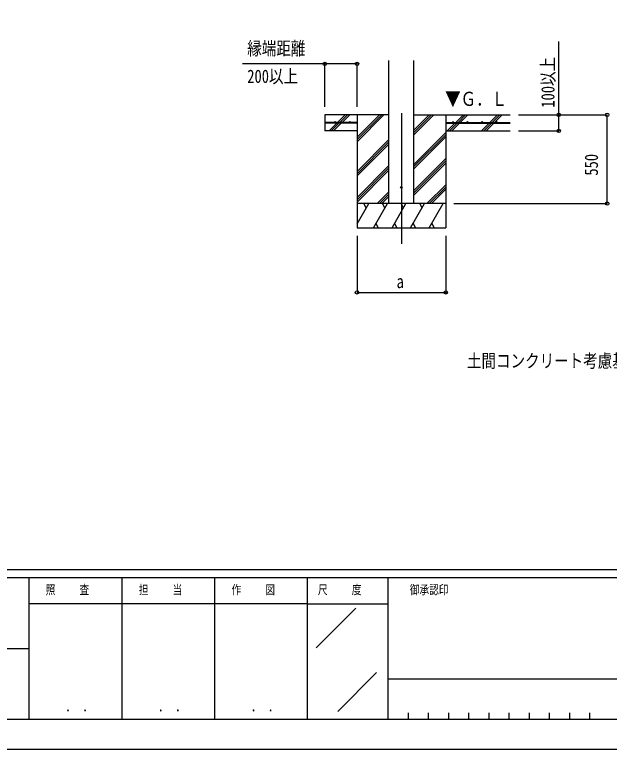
# Model space of a CAD drawing. Units: millimetres, scale not verified. Extents: x -10512 to 10512, y -7425 to 7425.
# Drawn here: x 3149 to 6835, y -7425 to -2875 of the extents above; entities that cross this region are included whole.
import ezdxf
from ezdxf.enums import TextEntityAlignment as Align

# ---------------------------------------------------------------- set-up
doc = ezdxf.new("R2010")
doc.units = ezdxf.units.MM
doc.header["$LTSCALE"] = 40
for name, color, linetype in [('0-2_USER1', 3, 'Continuous'), ('0-4_YKK_12', 2, 'Continuous'), ('0-5_YKK_13', 4, 'Continuous'), ('0-6_YKK_A1', 4, 'Continuous'), ('0-7_YKK_D', 6, 'Continuous'), ('0-8_YKK_ZWAK', 7, 'Continuous')]:
    doc.layers.add(name, color=color, linetype=linetype)
doc.styles.add('ＭＳ ゴシック', font='')
doc.styles.get('ＭＳ ゴシック').set_extended_font_data('MS Gothic')

msp = doc.modelspace()

# ---------------------------------------------------------------- linework, layer by layer
at = {"layer": '0-4_YKK_12'}
msp.add_line((5545.98, -3485.82), (5545.98, -4295.03), dxfattribs=at)
at = {"layer": '0-5_YKK_13'}
msp.add_circle((5545.98, -3945.03), 5, dxfattribs=at)
at = {"layer": '0-6_YKK_A1'}
for p, q in [((5468.98, -4045.03), (5468.98, -3159.68)), ((5622.98, -4045.03), (5622.98, -3159.68)), ((5149.94, -3542.53), (5197.44, -3495.03)), ((5164.09, -3542.53), (5211.59, -3495.03)), ((5178.23, -3542.53), (5225.73, -3495.03)), ((5270.98, -3495.03), (5270.98, -4195.03)), ((5270.98, -3661.91), (5437.86, -3495.03)), ((5270.98, -3647.77), (5423.72, -3495.03)), ((5270.98, -3633.63), (5409.58, -3495.03)), ((5622.98, -3618.28), (5746.23, -3495.03)), ((5622.98, -3604.14), (5732.09, -3495.03)), ((5622.98, -3589.99), (5717.94, -3495.03)), ((5622.98, -3495.03), (6220.98, -3495.03)), ((5820.98, -3495.03), (5820.98, -4195.03)), ((5882.58, -3542.53), (5930.08, -3495.03)), ((5896.72, -3542.53), (5944.22, -3495.03)), ((5910.86, -3542.53), (5958.36, -3495.03)), ((6094.71, -3542.53), (6142.21, -3495.03)), ((6108.85, -3542.53), (6156.35, -3495.03)), ((6122.99, -3542.53), (6170.49, -3495.03)), ((5270.98, -3542.53), (5070.98, -3542.53)), ((5270.98, -3547.53), (5070.98, -3547.53)), ((5098.85, -3593.63), (5144.94, -3547.53)), ((5111.59, -3595.03), (5159.09, -3547.53)), ((5125.73, -3595.03), (5173.23, -3547.53)), ((5270.98, -3542.53), (5270.98, -3547.53)), ((5820.98, -3542.53), (6220.98, -3542.53)), ((5820.98, -3542.53), (5820.98, -3547.53)), ((5820.98, -3547.53), (6220.98, -3547.53)), ((5830.08, -3595.03), (5877.58, -3547.53)), ((5844.22, -3595.03), (5891.72, -3547.53)), ((5858.36, -3595.03), (5905.86, -3547.53)), ((6042.21, -3595.03), (6089.71, -3547.53)), ((6056.35, -3595.03), (6103.85, -3547.53)), ((6070.49, -3595.03), (6117.99, -3547.53)), ((5270.98, -3595.03), (5070.98, -3595.03)), ((5622.98, -3802.12), (5820.98, -3604.13)), ((5622.98, -3816.27), (5820.98, -3618.27)), ((5622.98, -3830.41), (5820.98, -3632.41)), ((5820.98, -3595.03), (6220.98, -3595.03)), ((5270.98, -3845.76), (5468.98, -3647.76)), ((5270.98, -3859.9), (5468.98, -3661.9)), ((5270.98, -3874.04), (5468.98, -3676.04)), ((5622.98, -3964.25), (5820.98, -3766.26)), ((5270.98, -4007.89), (5468.98, -3809.89)), ((5622.98, -3978.4), (5820.98, -3780.4)), ((5622.98, -3992.54), (5820.98, -3794.54)), ((5270.98, -4022.03), (5468.98, -3824.03)), ((5270.98, -4036.17), (5468.98, -3838.17)), ((5704.34, -4045.03), (5820.98, -3928.39)), ((5718.48, -4045.03), (5820.98, -3942.53)), ((5732.62, -4045.03), (5820.98, -3956.67)), ((5395.97, -4045.03), (5468.98, -3972.02)), ((5410.11, -4045.03), (5468.98, -3986.16)), ((5424.26, -4045.03), (5468.98, -4000.31)), ((5820.98, -4045.03), (5270.98, -4045.03)), ((5270.98, -4170.48), (5343.41, -4045.03)), ((5328.41, -4071.01), (5313.41, -4045.03)), ((5372.28, -4195.03), (5458.88, -4045.03)), ((5443.88, -4071.01), (5428.88, -4045.03)), ((5487.75, -4195.03), (5574.35, -4045.03)), ((5559.35, -4071.01), (5544.35, -4045.03)), ((5603.22, -4195.03), (5689.82, -4045.03)), ((5674.82, -4071.01), (5659.82, -4045.03)), ((5718.69, -4195.03), (5805.29, -4045.03)), ((5775.29, -4045.03), (5775.29, -4045.03)), ((5387.27, -4169.05), (5402.27, -4195.03)), ((5502.74, -4169.05), (5517.74, -4195.03)), ((5618.22, -4169.05), (5633.21, -4195.03)), ((5733.68, -4169.05), (5748.68, -4195.03)), ((5270.98, -4195.03), (5820.98, -4195.03))]:
    msp.add_line(p, q, dxfattribs=at)
msp.add_lwpolyline([(5468.98, -3495.03), (5070.98, -3495.03), (5070.98, -3595.03)], dxfattribs=at)
for centre in [(5135.98, -3540.03), (5225.98, -3540.03), (5865.98, -3540.03), (5955.98, -3540.03), (6045.98, -3540.03), (6135.98, -3540.03)]:
    msp.add_circle(centre, 2.5, dxfattribs=at)
at = {"layer": '0-7_YKK_D'}
for p, q in [((5070.98, -3445.03), (5070.98, -3178.77)), ((5270.98, -3445.03), (5270.98, -3178.77)), ((6270.98, -3495.03), (6821.98, -3495.03)), ((6270.98, -3495.03), (6521.98, -3495.03)), ((6820.98, -4045.03), (6820.98, -3495.03)), ((6270.98, -3595.03), (6521.98, -3595.03)), ((5870.98, -4045.03), (6821.98, -4045.03)), ((5270.98, -4245.03), (5270.98, -4596.03)), ((5820.98, -4245.03), (5820.98, -4596.03)), ((5270.98, -4595.03), (5820.98, -4595.03))]:
    msp.add_line(p, q, dxfattribs=at)
for points in [[(6520.98, -3595.03), (6520.98, -3495.03), (6520.98, -3041.73)], [(5270.98, -3179.77), (5070.98, -3179.77), (4560.48, -3179.77)]]:
    msp.add_lwpolyline(points, dxfattribs=at)
for centre in [(5070.98, -3179.77), (5270.98, -3179.77), (6520.98, -3495.03), (6820.98, -3495.03), (6520.98, -3595.03), (6820.98, -4045.03), (5270.98, -4595.03), (5820.98, -4595.03)]:
    msp.add_circle(centre, 10.62, dxfattribs=at)
at = {"layer": '0-8_YKK_ZWAK'}
for p, q in [((9737.55, -6312.5), (-9762.45, -6312.5)), ((3237.55, -6362.5), (-12.45, -6362.5)), ((3812.55, -6362.5), (3812.55, -7237.5)), ((4387.55, -6362.5), (4387.55, -7237.5)), ((4962.55, -6362.5), (4962.55, -7237.5)), ((5462.55, -6362.5), (4962.55, -6362.5)), ((8043.8, -6362.5), (5462.55, -6362.5)), ((5462.55, -6362.5), (5462.55, -7237.5)), ((4962.55, -6525), (3237.55, -6525)), ((4962.55, -6525), (5462.55, -6525)), ((5017.76, -6795.73), (5262.59, -6550.9)), ((-12.45, -6800), (3237.55, -6800)), ((5151.68, -7189.97), (5392.23, -6949.42)), ((5462.55, -6987.5), (8043.8, -6987.5)), ((5587.55, -7200), (5587.55, -7237.5)), ((5712.55, -7200), (5712.55, -7237.5)), ((5837.55, -7200), (5837.55, -7237.5)), ((5962.55, -7200), (5962.55, -7237.5)), ((6087.55, -7200), (6087.55, -7237.5)), ((6212.55, -7200), (6212.55, -7237.5)), ((6337.55, -7200), (6337.55, -7237.5)), ((6462.55, -7200), (6462.55, -7237.5)), ((6587.55, -7200), (6587.55, -7237.5)), ((6712.55, -7200), (6712.55, -7237.5)), ((-12.45, -7237.5), (3237.55, -7237.5)), ((3237.55, -7237.5), (4962.55, -7237.5)), ((4962.55, -7237.5), (5462.55, -7237.5)), ((5462.55, -7237.5), (8043.8, -7237.5))]:
    msp.add_line(p, q, dxfattribs=at)
msp.add_lwpolyline([(-10512.5, -7425), (10512.5, -7425), (10512.5, 7425), (-10512.5, 7425)], close=True, dxfattribs=at)
msp.add_lwpolyline([(4962.55, -6362.5), (3237.55, -6362.5), (3237.55, -7237.5)], dxfattribs=at)

# ---------------------------------------------------------------- texts
at = {"layer": '0-2_USER1', "style": 'ＭＳ ゴシック', "width": 0.8}
msp.add_text('土間コンクリート考慮基礎の場合', height=82.48, dxfattribs=at).set_placement((5952.5, -5085.03), align=Align.BOTTOM_LEFT)
at = {"layer": '0-6_YKK_A1', "style": 'ＭＳ ゴシック', "width": 0.8}
msp.add_text('▼Ｇ．Ｌ', height=87.98, dxfattribs=at).set_placement((5817.11, -3466.58), align=Align.BOTTOM_LEFT)
at = {"layer": '0-7_YKK_D', "style": 'ＭＳ ゴシック', "width": 0.8}
for s, p in [('縁端距離', (4590.48, -3149.77)), ('200以上', (4590.48, -3322.27)), ('a', (5515.98, -4593.36))]:
    msp.add_text(s, height=82.48, dxfattribs=at).set_placement(p, align=Align.BOTTOM_LEFT)
for s, p in [('100以上', (6519.58, -3451.13)), ('550', (6788.98, -3872.03))]:
    msp.add_text(s, height=82.48, rotation=90, dxfattribs=at).set_placement(p, align=Align.BOTTOM_LEFT)
at = {"layer": '0-8_YKK_ZWAK', "style": 'ＭＳ ゴシック', "width": 0.8}
for s, height, p in [('照     査', 54.99, (3341.05, -6481.25)), ('担     当', 54.99, (3918.05, -6481.25)), ('作     図', 54.99, (4493.05, -6481.25)), ('尺     度', 54.99, (5028.55, -6481.25)), ('御承認印', 54.99, (5597.85, -6481.25)), ('． ．', 64.79, (3462.5, -7210.88)), ('． ．', 64.79, (4037.5, -7210.88)), ('． ．', 64.79, (4612.5, -7210.88))]:
    msp.add_text(s, height=height, dxfattribs=at).set_placement(p, align=Align.BOTTOM_LEFT)

doc.saveas('drawing.dxf')
